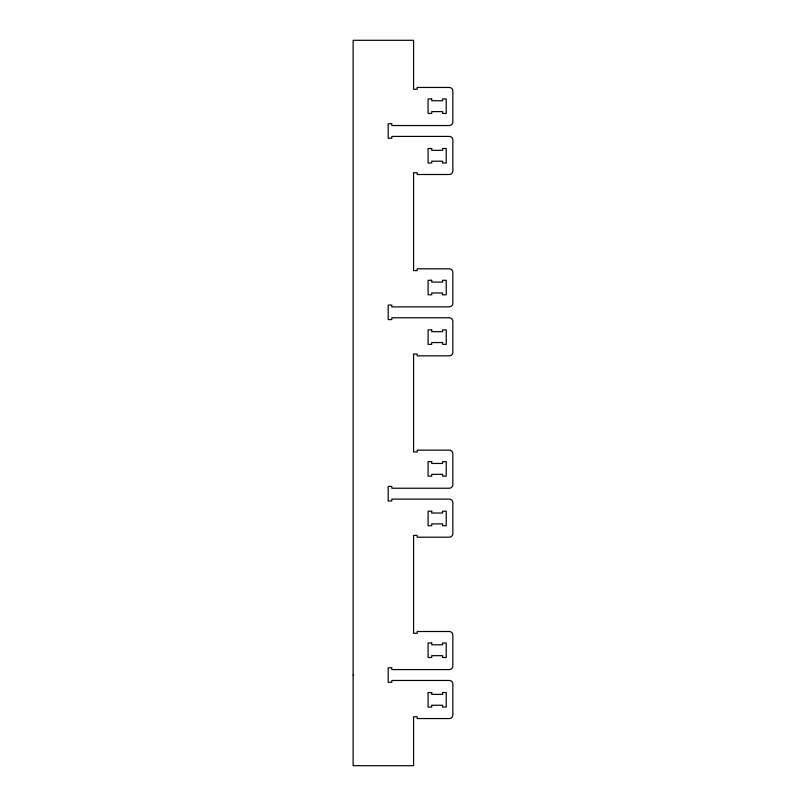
<?xml version="1.0" encoding="UTF-8"?>
<svg xmlns="http://www.w3.org/2000/svg" width="806" height="806" viewBox="0 0 806 806"><rect width="100%" height="100%" fill="white"/><g stroke="black" fill="none" stroke-linecap="round" stroke-linejoin="round"><path stroke-width="1.21" d="M353.129 675.025L353.129 765.7L413.579 765.7L413.579 716.736L417.206 716.736L417.206 718.549L449.244 718.549A3.627 3.627 0 0 0 452.871 714.922L452.871 684.093A3.627 3.627 0 0 0 449.244 680.466L391.817 680.466L391.817 682.279L388.19 682.279L388.19 667.771L391.817 667.771L391.817 669.585L449.244 669.585A3.627 3.627 0 0 0 452.871 665.958L452.871 635.128A3.627 3.627 0 0 0 449.244 631.501L417.206 631.501L417.206 633.315L413.579 633.315L413.579 535.385L417.206 535.385L417.206 537.199L449.244 537.199A3.627 3.627 0 0 0 452.871 533.572L452.871 502.743A3.627 3.627 0 0 0 449.244 499.115L391.817 499.115L391.817 500.929L388.19 500.929L388.19 486.421L391.817 486.421L391.817 488.235L449.244 488.235A3.627 3.627 0 0 0 452.871 484.608L452.871 453.778A3.627 3.627 0 0 0 449.244 450.151L417.206 450.151L417.206 451.965L413.579 451.965L413.579 354.036L417.206 354.036L417.206 355.849L449.244 355.849A3.627 3.627 0 0 0 452.871 352.222L452.871 321.393A3.627 3.627 0 0 0 449.244 317.765L391.817 317.765L391.817 319.579L388.19 319.579L388.19 305.071L391.817 305.071L391.817 306.885L449.244 306.885A3.627 3.627 0 0 0 452.871 303.257L452.871 272.428A3.627 3.627 0 0 0 449.244 268.801L417.206 268.801L417.206 270.615L413.579 270.615L413.579 172.686L417.206 172.686L417.206 174.499L449.244 174.499A3.627 3.627 0 0 0 452.871 170.872L452.871 140.043A3.627 3.627 0 0 0 449.244 136.416L391.817 136.416L391.817 138.229L388.19 138.229L388.19 123.721L391.817 123.721L391.817 125.535L449.244 125.535A3.627 3.627 0 0 0 452.871 121.908L452.871 91.078A3.627 3.627 0 0 0 449.244 87.451L417.206 87.451L417.206 89.264L413.579 89.264L413.579 40.3L353.129 40.3L353.129 675.025M431.714 98.937L428.087 98.937L428.087 113.445L431.714 113.445L431.714 111.631L442.595 111.631L442.595 113.445L446.222 113.445L446.222 98.937L442.595 98.937L442.595 100.75L431.714 100.75L431.714 98.937M431.714 148.506L428.087 148.506L428.087 163.014L431.714 163.014L431.714 161.2L442.595 161.2L442.595 163.014L446.222 163.014L446.222 148.506L442.595 148.506L442.595 150.319L431.714 150.319L431.714 148.506M431.714 280.286L428.087 280.286L428.087 294.795L431.714 294.795L431.714 292.981L442.595 292.981L442.595 294.795L446.222 294.795L446.222 280.286L442.595 280.286L442.595 282.1L431.714 282.1L431.714 280.286M431.714 329.856L428.087 329.856L428.087 344.364L431.714 344.364L431.714 342.55L442.595 342.55L442.595 344.364L446.222 344.364L446.222 329.856L442.595 329.856L442.595 331.669L431.714 331.669L431.714 329.856M431.714 461.637L428.087 461.637L428.087 476.145L431.714 476.145L431.714 474.331L442.595 474.331L442.595 476.145L446.222 476.145L446.222 461.637L442.595 461.637L442.595 463.45L431.714 463.45L431.714 461.637M431.714 511.206L428.087 511.206L428.087 525.713L431.714 525.713L431.714 523.9L442.595 523.9L442.595 525.713L446.222 525.713L446.222 511.206L442.595 511.206L442.595 513.019L431.714 513.019L431.714 511.206M431.714 642.987L428.087 642.987L428.087 657.495L431.714 657.495L431.714 655.681L442.595 655.681L442.595 657.495L446.222 657.495L446.222 642.987L442.595 642.987L442.595 644.8L431.714 644.8L431.714 642.987M431.714 692.556L428.087 692.556L428.087 707.063L431.714 707.063L431.714 705.25L442.595 705.25L442.595 707.063L446.222 707.063L446.222 692.556L442.595 692.556L442.595 694.369L431.714 694.369L431.714 692.556"/></g></svg>
